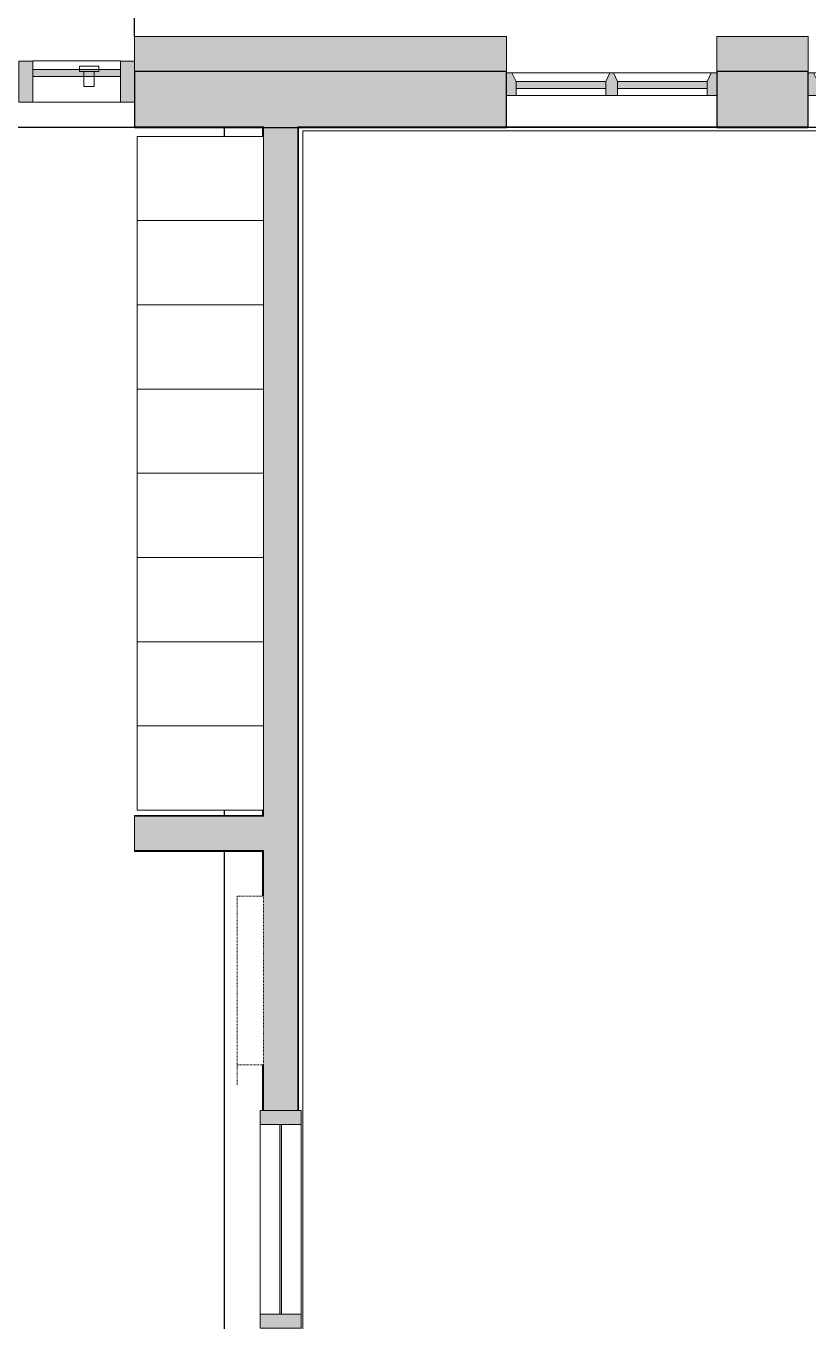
# Model space of a CAD drawing. Header units: inches. Extents: x -3640 to -1418, y -3630 to 137.
# Drawn here: x -2057.4 to -1945.9, y -2794.7 to -2610.1 of the extents above; entities that cross this region are included whole.
import ezdxf

# ---------------------------------------------------------------- set-up
doc = ezdxf.new("R2010")
doc.units = ezdxf.units.IN
doc.header["$MEASUREMENT"] = 0
doc.linetypes.add('Hidden Equipment- BSALS', pattern=[0.0625, 0.03125, -0.03125])
doc.linetypes.add('Hidden Equipment- LTP', pattern=[0.0625, 0.03125, -0.03125])
for name, color, linetype, lineweight in [('A-FLOR', 192, 'Continuous', 13), ('A-GLAZ-CURT', 52, 'Continuous', 13), ('A-GLAZ-CWMG', 51, 'Continuous', 13), ('A-WALL', 113, 'Continuous', 13), ('A-WALL-PATT', 111, 'Continuous', 13), ('E-SERT', 181, 'Continuous', 13), ('I-WALL', 2, 'Continuous', 13), ('L-SITE-WALL', 31, 'Continuous', 13), ('Q-CASE', 31, 'Continuous', 13), ('Q-SPCQ', 91, 'Continuous', 13)]:
    doc.layers.add(name, color=color, linetype=linetype, lineweight=lineweight)

# ---------------------------------------------------------------- blocks, each defined once
blk = doc.blocks.new('15830016-STRUCT_MARTINEZ-MOORE_CENTRAL_v2018_rvt-1-DIMENSION PLAN - LEVEL 1 _567_ - 2__ - CAD')
at = {"layer": 'A-WALL-PATT', "lineweight": 20}
h = blk.add_hatch(color=10, dxfattribs=at)
h.paths.add_polyline_path([(-2637.9, -2624.64), (-2618.9, -2624.64), (-2618.9, -2616.64), (-2671.9, -2616.64), (-2671.9, -2624.64), (-2652.9, -2624.64)], flags=0)
h.paths.add_polyline_path([(-2210.9, -2624.64), (-2197.9, -2624.64), (-2197.9, -2616.64), (-2210.9, -2616.64)], flags=0)
h.paths.add_polyline_path([(-2852.4, -2624.64), (-2839.4, -2624.64), (-2839.4, -2616.64), (-2852.4, -2616.64)], flags=0)
h.paths.add_polyline_path([(-2799.4, -2624.64), (-2744.9, -2624.64), (-2744.9, -2616.64), (-2799.4, -2616.64)], flags=0)
h.paths.add_polyline_path([(-2167.9, -2624.64), (-2114.9, -2624.64), (-2114.9, -2616.64), (-2167.9, -2616.64)], flags=0)
h.paths.add_polyline_path([(-2293.9, -2624.64), (-2240.9, -2624.64), (-2240.9, -2616.64), (-2293.9, -2616.64)], flags=0)
h.paths.add_polyline_path([(-2714.9, -2624.64), (-2701.9, -2624.64), (-2701.9, -2616.64), (-2714.9, -2616.64)], flags=0)
h.paths.add_polyline_path([(-2545.9, -2624.64), (-2492.9, -2624.64), (-2492.9, -2616.64), (-2545.9, -2616.64)], flags=0)
h.paths.add_polyline_path([(-2323.9, -2624.64), (-2323.9, -2616.64), (-2336.9, -2616.64), (-2336.9, -2624.64)], flags=0)
h.paths.add_polyline_path([(-2588.9, -2624.64), (-2575.9, -2624.64), (-2575.9, -2616.64), (-2588.9, -2616.64)], flags=0)
h.paths.add_polyline_path([(-2366.9, -2624.64), (-2366.9, -2616.64), (-2419.9, -2616.64), (-2419.9, -2624.64), (-2376.44, -2624.64)], flags=0)
h.paths.add_polyline_path([(-2041.9, -2624.64), (-1988.9, -2624.64), (-1988.9, -2616.64), (-2041.9, -2616.64)], flags=0)
h.paths.add_polyline_path([(-2462.9, -2624.64), (-2449.9, -2624.64), (-2449.9, -2616.64), (-2462.9, -2616.64)], flags=0)
h.paths.add_polyline_path([(-1956.34, -2624.64), (-1945.9, -2624.64), (-1945.9, -2616.64), (-1958.9, -2616.64), (-1958.9, -2624.64)], flags=0)
h.paths.add_polyline_path([(-1896.9, -2624.64), (-1862.9, -2624.64), (-1862.9, -2616.64), (-1915.9, -2616.64), (-1915.9, -2624.64)], flags=0)
h.paths.add_polyline_path([(-1832.9, -2624.64), (-1819.9, -2624.64), (-1819.9, -2616.64), (-1832.9, -2616.64), (-1832.9, -2620.28)], flags=0)
h.paths.add_polyline_path([(-1789.9, -2624.64), (-1736.59, -2624.64), (-1736.59, -2616.64), (-1789.9, -2616.64)], flags=0)
h.paths.add_polyline_path([(-1694.4, -2624.64), (-1694.4, -2624.64), (-1694.4, -2616.64)], flags=0)
at = {"layer": 'A-FLOR', "color": 253, "lineweight": 25}
for p, q in [((-2029.08, -2625.89), (-2029.08, -2624.64)), ((-2029.08, -2625.89), (-2029.08, -2624.64)), ((-2029.08, -2722.64), (-2029.08, -2721.89)), ((-2029.08, -2722.64), (-2029.08, -2721.89)), ((-2029.08, -2821.58), (-2029.08, -2727.77)), ((-2029.08, -2821.58), (-2029.08, -2727.77))]:
    blk.add_line(p, q, dxfattribs=at)
at = {"layer": 'A-WALL', "color": 253, "lineweight": 25}
for p, q in [((-2041.9, -2611.64), (-2041.9, -2608.64)), ((-2041.9, -2624.64), (-2111.4, -2624.64)), ((-1958.9, -2624.64), (-1988.9, -2624.64)), ((-1915.9, -2624.64), (-1945.9, -2624.64))]:
    blk.add_line(p, q, dxfattribs=at)
at = {"layer": 'L-SITE-WALL', "color": 253, "lineweight": 25}
for p, q in [((-1988.9, -2616.64), (-2041.9, -2616.64)), ((-2041.9, -2616.64), (-2041.9, -2624.64)), ((-1988.9, -2624.64), (-1988.9, -2616.64)), ((-1945.9, -2616.64), (-1958.9, -2616.64)), ((-1958.9, -2616.64), (-1958.9, -2624.64)), ((-1945.9, -2624.64), (-1945.9, -2616.64)), ((-2041.9, -2624.64), (-1988.9, -2624.64)), ((-1958.9, -2624.64), (-1945.9, -2624.64))]:
    blk.add_line(p, q, dxfattribs=at)
blk = doc.blocks.new('SD_Card_Reader-BSALS - Card Reader-2172332-DIMENSION PLAN - LEVEL 1 _567_ - 2__ - CAD')
at = {"layer": 'E-SERT', "color": 53, "lineweight": 9}
for p, q in [((-2840.01, -2951.83), (-2842.76, -2951.83)), ((-2842.76, -2951.83), (-2842.76, -2952.58)), ((-2842.76, -2952.58), (-2840.01, -2952.58)), ((-2842.14, -2954.71), (-2842.14, -2952.58)), ((-2840.64, -2952.58), (-2840.64, -2954.71)), ((-2840.01, -2952.58), (-2840.01, -2951.83)), ((-2840.64, -2954.71), (-2842.14, -2954.71))]:
    blk.add_line(p, q, dxfattribs=at)
blk = doc.blocks.new('15830016-ELEC_BSALS_CENTRAL_v2018_rvt-1-DIMENSION PLAN - LEVEL 1 _567_ - 2__ - CAD')
at = {"color": 250, "lineweight": 9}
blk.add_blockref('SD_Card_Reader-BSALS - Card Reader-2172332-DIMENSION PLAN - LEVEL 1 _567_ - 2__ - CAD', (792.99, 335.94), dxfattribs=at)
blk = doc.blocks.new('System Panel - Winco Glass-383180-DIMENSION PLAN - LEVEL 1 _567_ - 2__ - CAD')
at = {"layer": 'A-GLAZ-CURT', "lineweight": 9}
blk.add_hatch(color=90, dxfattribs=at).paths.add_polyline_path([(6.390625, -1), (6.390625, 0), (-6.390625, 0), (-6.390625, -1)], flags=0)
at = {"layer": 'A-GLAZ-CURT', "lineweight": 20}
for p, q in [((6.390625, 0), (-6.390625, 0)), ((-6.390625, 0), (-6.390625, -1)), ((6.390625, -1), (6.390625, 0)), ((-6.390625, -1), (6.390625, -1))]:
    blk.add_line(p, q, dxfattribs=at)
blk = doc.blocks.new('Rectangular Mullion - Winco Accent Full_Left-383181-DIMENSION PLAN - LEVEL 1 _567_ - 2__ - CAD')
at = {"layer": 'A-GLAZ-CWMG', "lineweight": 9}
blk.add_hatch(color=90, dxfattribs=at).paths.add_polyline_path([(-1.38, 2), (0, 2), (0, -1.25), (-0.79, -1.25), (-1.38, 0)], flags=0)
at = {"layer": 'A-GLAZ-CWMG', "lineweight": 20}
for p, q in [((-1.38, 0), (-1.38, 2)), ((-1.38, 2), (0, 2)), ((0, 2), (0, -1.25)), ((-0.79, -1.25), (-1.38, 0)), ((0, -1.25), (-0.79, -1.25))]:
    blk.add_line(p, q, dxfattribs=at)
blk = doc.blocks.new('Rectangular Mullion - Winco Accent Full_Right-383184-DIMENSION PLAN - LEVEL 1 _567_ - 2__ - CAD')
at = {"layer": 'A-GLAZ-CWMG', "lineweight": 9}
for p, q in [((-2730.16, -2616.83), (-2744.1, -2616.83)), ((-2743.52, -2620.08), (-2744.9, -2620.08)), ((-2730.74, -2620.08), (-2743.52, -2620.08)), ((-2729.9, -2620.08), (-2730.74, -2620.08))]:
    blk.add_line(p, q, dxfattribs=at)
blk = doc.blocks.new('Rectangular Mullion - Winco Accent Full_Right-383189-DIMENSION PLAN - LEVEL 1 _567_ - 2__ - CAD')
at = {"layer": 'A-GLAZ-CWMG', "lineweight": 9}
blk.add_hatch(color=90, dxfattribs=at).paths.add_polyline_path([(-1.38, 2), (-1.38, 0), (-0.79, -1.25), (0, -1.25), (0, 2)], flags=0)
at = {"layer": 'A-GLAZ-CWMG', "lineweight": 20}
for p, q in [((0, 2), (-1.38, 2)), ((-1.38, 2), (-1.38, 0)), ((0, -1.25), (0, 2)), ((-1.38, 0), (-0.79, -1.25)), ((-0.79, -1.25), (0, -1.25))]:
    blk.add_line(p, q, dxfattribs=at)
blk = doc.blocks.new('Rectangular Mullion - Winco Accent Full_Right-V5-DIMENSION PLAN - LEVEL 1 _567_ - 2__ - CAD')
at = {"layer": 'A-GLAZ-CWMG', "lineweight": 9}
for p, q in [((-2435.16, -2616.83), (-2449.1, -2616.83)), ((-2449.32, -2620.08), (-2449.9, -2620.08)), ((-2448.52, -2620.08), (-2449.32, -2620.08)), ((-2435.74, -2620.08), (-2448.52, -2620.08)), ((-2434.9, -2620.08), (-2435.74, -2620.08))]:
    blk.add_line(p, q, dxfattribs=at)
blk = doc.blocks.new('System Panel - Glazed-383224-DIMENSION PLAN - LEVEL 1 _567_ - 2__ - CAD')
at = {"layer": 'A-GLAZ-CURT', "lineweight": 9}
blk.add_hatch(color=90, dxfattribs=at).paths.add_polyline_path([(6.25, 0.75), (6.25, 1.75), (-6.25, 1.75), (-6.25, 0.75)], flags=0)
at = {"layer": 'A-GLAZ-CURT', "lineweight": 20}
for p, q in [((6.25, 1.75), (-6.25, 1.75)), ((-6.25, 1.75), (-6.25, 0.75)), ((-6.25, 0.75), (6.25, 0.75)), ((6.25, 0.75), (6.25, 1.75))]:
    blk.add_line(p, q, dxfattribs=at)
blk = doc.blocks.new('Rectangular Mullion - 2 x 6 interior mullion-383230-DIMENSION PLAN - LEVEL 1 _567_ - 2__ - CAD')
at = {"layer": 'A-GLAZ-CWMG', "lineweight": 9}
blk.add_hatch(color=90, dxfattribs=at).paths.add_polyline_path([(0, 2.9375), (0, -2.9375), (-2, -2.9375), (-2, 2.9375)], flags=0)
at = {"layer": 'A-GLAZ-CWMG', "lineweight": 20}
for p, q in [((-2, 2.9375), (0, 2.9375)), ((-2, -2.9375), (-2, 2.9375)), ((0, 2.9375), (0, -2.9375)), ((0, -2.9375), (-2, -2.9375))]:
    blk.add_line(p, q, dxfattribs=at)
blk = doc.blocks.new('Rectangular Mullion - 4 x 6 interior mullion-383236-DIMENSION PLAN - LEVEL 1 _567_ - 2__ - CAD')
at = {"layer": 'A-GLAZ-CWMG', "lineweight": 9}
for p, q in [((-2043.9, -2615.14), (-2056.4, -2615.14)), ((-2043.9, -2621.02), (-2056.4, -2621.02))]:
    blk.add_line(p, q, dxfattribs=at)
blk = doc.blocks.new('Rectangular Mullion - 2 x 6 interior mullion-383238-DIMENSION PLAN - LEVEL 1 _567_ - 2__ - CAD')
at = {"layer": 'A-GLAZ-CWMG', "lineweight": 9}
blk.add_hatch(color=90, dxfattribs=at).paths.add_polyline_path([(1, 2.9375), (1, -2.9375), (-1, -2.9375), (-1, 2.9375)], flags=0)
at = {"layer": 'A-GLAZ-CWMG', "lineweight": 20}
for p, q in [((-1, 2.9375), (1, 2.9375)), ((-1, -2.9375), (-1, 2.9375)), ((1, 2.9375), (1, -2.9375)), ((1, -2.9375), (-1, -2.9375))]:
    blk.add_line(p, q, dxfattribs=at)
blk = doc.blocks.new('Basic Wall _ B3-4 7_8_-BSALS - ___-3567773-DIMENSION PLAN - LEVEL 1 _567_ - 2__ - CAD')
at = {"layer": 'I-WALL', "lineweight": 20}
blk.add_line((-2018.52, -2624.64), (-2018.52, -2764.7), dxfattribs=at)
blk = doc.blocks.new('Basic Wall _ B3-4 7_8_-BSALS - ___-3567772-DIMENSION PLAN - LEVEL 1 _567_ - 2__ - CAD')
at = {"layer": 'I-WALL', "lineweight": 20}
for p, q in [((-2023.65, -2624.64), (-2023.65, -2625.89)), ((-2023.65, -2721.89), (-2023.65, -2722.64)), ((-2023.65, -2727.77), (-2023.65, -2734.17)), ((-2023.65, -2758.17), (-2023.65, -2764.7))]:
    blk.add_line(p, q, dxfattribs=at)
blk = doc.blocks.new('Rectangular Mullion - Winco Accent Full_Right-V20-DIMENSION PLAN - LEVEL 1 _567_ - 2__ - CAD')
at = {"layer": 'A-GLAZ-CWMG', "lineweight": 9}
for p, q in [((-2211.69, -2616.83), (-2225.63, -2616.83)), ((-2225.05, -2620.08), (-2225.9, -2620.08)), ((-2212.27, -2620.08), (-2225.05, -2620.08)), ((-2210.9, -2620.08), (-2212.27, -2620.08))]:
    blk.add_line(p, q, dxfattribs=at)
blk = doc.blocks.new('Rectangular Mullion - Winco Accent Full-384202-DIMENSION PLAN - LEVEL 1 _567_ - 2__ - CAD')
at = {"layer": 'A-GLAZ-CWMG', "lineweight": 9}
blk.add_hatch(color=90, dxfattribs=at).paths.add_polyline_path([(0.84, 2), (0.84, 0), (0.26, -1.25), (-0.26, -1.25), (-0.84, 0), (-0.84, 2)], flags=0)
at = {"layer": 'A-GLAZ-CWMG', "lineweight": 20}
for p, q in [((-0.84, 2), (0.84, 2)), ((-0.84, 0), (-0.84, 2)), ((0.84, 2), (0.84, 0)), ((-0.26, -1.25), (-0.84, 0)), ((0.84, 0), (0.26, -1.25)), ((0.26, -1.25), (-0.26, -1.25))]:
    blk.add_line(p, q, dxfattribs=at)
blk = doc.blocks.new('Equip-Locker-DoubleTier-BSALS1 - 1_x1_6x6_ 2-235620-DIMENSION PLAN - LEVEL 1 _567_ - 2__ - CAD')
at = {"layer": 'Q-SPCQ', "lineweight": 20}
for p, q in [((0, 0), (0, -18)), ((12, 0), (0, 0)), ((12, -18), (12, 0)), ((0, -18), (12, -18))]:
    blk.add_line(p, q, dxfattribs=at)
blk = doc.blocks.new('TV LCD 32 PDI CV3200P - LTP - DISPLAY _VERT_-235779-DIMENSION PLAN - LEVEL 1 _567_ - 2__ - CAD')
at = {"layer": 'Q-SPCQ', "linetype": 'Hidden Equipment- LTP', "lineweight": 20}
for p, q in [((-24, 0), (-24, -3.75)), ((0, 0), (-24, 0)), ((0, 0), (-24, 0)), ((-24, 0), (-24, -3.75)), ((0, -3.75), (0, 0)), ((0, -3.75), (0, 0)), ((-24, -3.75), (0, -3.75)), ((-24, -3.75), (0, -3.75)), ((0, -3.75), (2.92, -3.75)), ((0.52, -3.75), (0, -3.75)), ((0, -3.75), (0.52, -3.75))]:
    blk.add_line(p, q, dxfattribs=at)
blk = doc.blocks.new('Basic Wall _ B3-4 7_8_-BSALS - ___-3567799-DIMENSION PLAN - LEVEL 1 _567_ - 2__ - CAD')
at = {"layer": 'I-WALL', "lineweight": 20}
for p, q in [((-2041.9, -2722.77), (-2041.9, -2722.64)), ((-2041.9, -2722.64), (-2023.65, -2722.64))]:
    blk.add_line(p, q, dxfattribs=at)
blk = doc.blocks.new('Basic Wall _ B3-4 7_8_-BSALS - ___-3567798-DIMENSION PLAN - LEVEL 1 _567_ - 2__ - CAD')
at = {"layer": 'I-WALL', "lineweight": 20}
for q in [(-2041.9, -2727.64), (-2023.65, -2727.77)]:
    blk.add_line((-2041.9, -2727.77), q, dxfattribs=at)
blk = doc.blocks.new('Casework 94 - Casework 20-552520-DIMENSION PLAN - LEVEL 1 _567_ - 2__ - CAD')
at = {"layer": 'Q-CASE', "lineweight": 20}
for p, q in [((-2770.19, -3432.64), (-2768.82, -3432.64)), ((-2756.03, -3432.64), (-2768.82, -3432.64)), ((-2768.82, -3432.64), (-2756.03, -3432.64)), ((-2756.03, -3432.64), (-2754.35, -3432.64)), ((-2741.57, -3432.64), (-2754.35, -3432.64)), ((-2754.35, -3432.64), (-2741.57, -3432.64)), ((-2741.57, -3432.64), (-2740.19, -3432.64)), ((-2770.19, -3437.08), (-2740.19, -3437.08)), ((-2740.19, -3437.08), (-2770.19, -3437.08))]:
    blk.add_line(p, q, dxfattribs=at)
blk = doc.blocks.new('System Panel - interior glazed panels-383813-DIMENSION PLAN - LEVEL 1 _567_ - 2__ - CAD')
at = {"layer": 'A-GLAZ-CURT', "lineweight": 9}
blk.add_hatch(color=90, dxfattribs=at).paths.add_polyline_path([(-13.5, -0.125), (13.5, -0.125), (13.5, 0.125), (-13.5, 0.125)], flags=0)
at = {"layer": 'A-GLAZ-CURT', "lineweight": 20}
for p, q in [((13.5, 0.125), (-13.5, 0.125)), ((-13.5, 0.125), (-13.5, -0.125)), ((13.5, -0.125), (13.5, 0.125)), ((-13.5, -0.125), (13.5, -0.125))]:
    blk.add_line(p, q, dxfattribs=at)
blk = doc.blocks.new('Rectangular Mullion - 6 x 6 interior mullion-383816-DIMENSION PLAN - LEVEL 1 _567_ - 2__ - CAD')
at = {"layer": 'A-GLAZ-CWMG', "lineweight": 9}
for p, q in [((-2024.02, -2793.7), (-2024.02, -2766.7)), ((-2018.15, -2766.7), (-2018.15, -2793.7))]:
    blk.add_line(p, q, dxfattribs=at)
blk = doc.blocks.new('Rectangular Mullion - 2 x 6 interior mullion-383792-DIMENSION PLAN - LEVEL 1 _567_ - 2__ - CAD')
at = {"layer": 'A-GLAZ-CWMG', "lineweight": 9}
blk.add_hatch(color=90, dxfattribs=at).paths.add_polyline_path([(-1, -2.9375), (-1, 2.9375), (1, 2.9375), (1, -2.9375)], flags=0)
at = {"layer": 'A-GLAZ-CWMG', "lineweight": 20}
for p, q in [((-1, 2.9375), (1, 2.9375)), ((-1, -2.9375), (-1, 2.9375)), ((1, 2.9375), (1, -2.9375)), ((1, -2.9375), (-1, -2.9375))]:
    blk.add_line(p, q, dxfattribs=at)
blk = doc.blocks.new('Rectangular Mullion - 2 x 6 interior mullion-383796-DIMENSION PLAN - LEVEL 1 _567_ - 2__ - CAD')
at = {"layer": 'A-GLAZ-CWMG', "lineweight": 9}
blk.add_hatch(color=90, dxfattribs=at).paths.add_polyline_path([(-2, -2.9375), (-2, 2.9375), (0, 2.9375), (0, -2.9375)], flags=0)
at = {"layer": 'A-GLAZ-CWMG', "lineweight": 20}
for p, q in [((-2, 2.9375), (0, 2.9375)), ((-2, -2.9375), (-2, 2.9375)), ((0, 2.9375), (0, -2.9375)), ((0, -2.9375), (-2, -2.9375))]:
    blk.add_line(p, q, dxfattribs=at)

msp = doc.modelspace()

# ---------------------------------------------------------------- block references
at = {"lineweight": 5}
msp.add_blockref('15830016-STRUCT_MARTINEZ-MOORE_CENTRAL_v2018_rvt-1-DIMENSION PLAN - LEVEL 1 _567_ - 2__ - CAD', (0, 0), dxfattribs=at)

# ---------------------------------------------------------------- next in the draw order: hatches: boundary and pattern name
at = {"layer": 'A-WALL-PATT', "lineweight": 20}
h = msp.add_hatch(color=10, dxfattribs=at)
h.paths.add_polyline_path([(-2839.4, -2624.52), (-2839.4, -2611.64), (-2865.27, -2611.64), (-2865.27, -2624.52)], flags=0)
h.paths.add_polyline_path([(-2626.27, -2624.52), (-2618.9, -2624.52), (-2618.9, -2611.64), (-2671.9, -2611.64), (-2671.9, -2624.52), (-2633.52, -2624.52)], flags=0)
h.paths.add_polyline_path([(-2545.9, -2624.52), (-2492.9, -2624.52), (-2492.9, -2611.64), (-2545.9, -2611.64)], flags=0)
h.paths.add_polyline_path([(-1769.9, -2624.52), (-1769.9, -2611.64), (-1789.9, -2611.64), (-1789.9, -2624.52)], flags=0)
h.paths.add_polyline_path([(-2588.9, -2624.52), (-2575.9, -2624.52), (-2575.9, -2611.64), (-2588.9, -2611.64)], flags=0)
h.paths.add_polyline_path([(-2701.9, -2624.52), (-2701.9, -2611.64), (-2714.9, -2611.64), (-2714.9, -2624.52)], flags=0)
h.paths.add_polyline_path([(-1819.9, -2624.52), (-1819.9, -2611.64), (-1832.9, -2611.64), (-1832.9, -2624.52)], flags=0)
h.paths.add_polyline_path([(-2462.9, -2624.52), (-2449.9, -2624.52), (-2449.9, -2611.64), (-2462.9, -2611.64)], flags=0)
h.paths.add_polyline_path([(-1879.96, -2624.52), (-1862.9, -2624.52), (-1862.9, -2611.64), (-1915.9, -2611.64), (-1915.9, -2624.52)], flags=0)
h.paths.add_polyline_path([(-2744.9, -2624.52), (-2744.9, -2611.64), (-2799.4, -2611.64), (-2799.4, -2624.52), (-2758.35, -2624.52)], flags=0)
h.paths.add_polyline_path([(-2419.9, -2624.52), (-2366.9, -2624.52), (-2366.9, -2611.64), (-2419.9, -2611.64)], flags=0)
h.paths.add_polyline_path([(-1956.34, -2624.52), (-1945.9, -2624.52), (-1945.9, -2611.64), (-1958.9, -2611.64), (-1958.9, -2624.52)], flags=0)
h.paths.add_polyline_path([(-1988.9, -2624.52), (-1988.9, -2611.64), (-2041.9, -2611.64), (-2041.9, -2624.52), (-1994.53, -2624.52)], flags=0)
h.paths.add_polyline_path([(-2336.9, -2624.52), (-2323.9, -2624.52), (-2323.9, -2611.64), (-2336.9, -2611.64)], flags=0)
h.paths.add_polyline_path([(-2147.3, -2624.52), (-2114.9, -2624.52), (-2114.9, -2611.64), (-2167.9, -2611.64), (-2167.9, -2624.52)], flags=0)
h.paths.add_polyline_path([(-2197.9, -2624.52), (-2197.9, -2611.64), (-2210.9, -2611.64), (-2210.9, -2624.52)], flags=0)
h.paths.add_polyline_path([(-2293.9, -2624.52), (-2240.9, -2624.52), (-2240.9, -2611.64), (-2293.9, -2611.64)], flags=0)
at = {"layer": 'A-WALL-PATT', "lineweight": 5}
for points in [[(-2023.52, -2764.7), (-2018.65, -2764.7), (-2018.65, -2624.52), (-2023.52, -2624.52), (-2023.52, -2758.17)], [(-2023.52, -2727.64), (-2023.52, -2722.77), (-2041.9, -2722.77), (-2041.9, -2727.64)]]:
    msp.add_hatch(color=50, dxfattribs=at).paths.add_polyline_path(points, flags=0)

# ---------------------------------------------------------------- next in the draw order: linework, layer by layer
at = {"layer": 'A-FLOR', "lineweight": 20}
for p, q in [((-1896.9, -2625.08), (-2017.9, -2625.08)), ((-2017.9, -2625.08), (-2017.9, -2824.58))]:
    msp.add_line(p, q, dxfattribs=at)
at = {"layer": 'A-WALL', "lineweight": 20}
for p, q in [((-1988.9, -2611.64), (-2041.9, -2611.64)), ((-2041.9, -2611.64), (-2041.9, -2624.52)), ((-1988.9, -2624.52), (-1988.9, -2611.64)), ((-1945.9, -2611.64), (-1958.9, -2611.64)), ((-1958.9, -2611.64), (-1958.9, -2624.52)), ((-1945.9, -2624.52), (-1945.9, -2611.64)), ((-2041.9, -2624.52), (-2023.52, -2624.52)), ((-2018.65, -2624.52), (-1988.9, -2624.52)), ((-1958.9, -2624.52), (-1945.9, -2624.52))]:
    msp.add_line(p, q, dxfattribs=at)
at = {"layer": 'I-WALL', "lineweight": 20}
for p, q in [((-2023.52, -2624.52), (-2023.52, -2625.89)), ((-2018.65, -2764.7), (-2018.65, -2624.52)), ((-2023.52, -2721.89), (-2023.52, -2722.77)), ((-2023.52, -2722.77), (-2041.9, -2722.77)), ((-2041.9, -2722.77), (-2041.9, -2727.64)), ((-2041.9, -2727.64), (-2023.52, -2727.64)), ((-2023.52, -2727.64), (-2023.52, -2734.17)), ((-2023.52, -2758.17), (-2023.52, -2764.7)), ((-2023.52, -2764.7), (-2018.65, -2764.7))]:
    msp.add_line(p, q, dxfattribs=at)

# ---------------------------------------------------------------- next in the draw order: block references
at = {"lineweight": 5}
msp.add_blockref('15830016-ELEC_BSALS_CENTRAL_v2018_rvt-1-DIMENSION PLAN - LEVEL 1 _567_ - 2__ - CAD', (0, 0), dxfattribs=at)
at = {"layer": 'A-GLAZ-CURT', "lineweight": 9}
for name, p in [('System Panel - Glazed-383224-DIMENSION PLAN - LEVEL 1 _567_ - 2__ - CAD', (-2050.15, -2618.08)), ('System Panel - Winco Glass-383180-DIMENSION PLAN - LEVEL 1 _567_ - 2__ - CAD', (-1981.13, -2618.08)), ('System Panel - Winco Glass-383180-DIMENSION PLAN - LEVEL 1 _567_ - 2__ - CAD', (-1966.66, -2618.08))]:
    msp.add_blockref(name, p, dxfattribs=at)
at = {"layer": 'A-GLAZ-CURT', "lineweight": 9, "rotation": 89.9999999999974}
msp.add_blockref('System Panel - interior glazed panels-383813-DIMENSION PLAN - LEVEL 1 _567_ - 2__ - CAD', (-2021.08, -2780.2), dxfattribs=at)
at = {"layer": 'A-GLAZ-CWMG', "lineweight": 9, "extrusion": (0, 0, -1)}
for name, p, rotation in [('Rectangular Mullion - 2 x 6 interior mullion-383238-DIMENSION PLAN - LEVEL 1 _567_ - 2__ - CAD', (2057.4, -2618.08), 180), ('Rectangular Mullion - 2 x 6 interior mullion-383230-DIMENSION PLAN - LEVEL 1 _567_ - 2__ - CAD', (2041.9, -2618.08), 180), ('Rectangular Mullion - Winco Accent Full-384202-DIMENSION PLAN - LEVEL 1 _567_ - 2__ - CAD', (1973.9, -2618.08), 180), ('Rectangular Mullion - Winco Accent Full_Left-383181-DIMENSION PLAN - LEVEL 1 _567_ - 2__ - CAD', (1958.9, -2618.08), 180), ('Rectangular Mullion - 2 x 6 interior mullion-383796-DIMENSION PLAN - LEVEL 1 _567_ - 2__ - CAD', (2021.08, -2764.7), 90.00000000000263), ('Rectangular Mullion - 2 x 6 interior mullion-383792-DIMENSION PLAN - LEVEL 1 _567_ - 2__ - CAD', (2021.08, -2794.7), 90.00000000000263)]:
    msp.add_blockref(name, p, dxfattribs=dict(at, rotation=rotation))
at = {"layer": 'A-GLAZ-CWMG', "lineweight": 9}
for name, p in [('Rectangular Mullion - 4 x 6 interior mullion-383236-DIMENSION PLAN - LEVEL 1 _567_ - 2__ - CAD', (0, 0)), ('Rectangular Mullion - Winco Accent Full_Right-383184-DIMENSION PLAN - LEVEL 1 _567_ - 2__ - CAD', (756, 0)), ('Rectangular Mullion - Winco Accent Full_Right-V20-DIMENSION PLAN - LEVEL 1 _567_ - 2__ - CAD', (252, 0)), ('Rectangular Mullion - Winco Accent Full_Right-V5-DIMENSION PLAN - LEVEL 1 _567_ - 2__ - CAD', (504, 0)), ('Rectangular Mullion - 6 x 6 interior mullion-383816-DIMENSION PLAN - LEVEL 1 _567_ - 2__ - CAD', (0, 0))]:
    msp.add_blockref(name, p, dxfattribs=at)
at = {"layer": 'A-GLAZ-CWMG', "lineweight": 9, "rotation": 180}
for p in [(-1988.9, -2618.08), (-1945.9, -2618.08)]:
    msp.add_blockref('Rectangular Mullion - Winco Accent Full_Right-383189-DIMENSION PLAN - LEVEL 1 _567_ - 2__ - CAD', p, dxfattribs=at)
at = {"layer": 'I-WALL', "lineweight": 20}
for name in ['Basic Wall _ B3-4 7_8_-BSALS - ___-3567772-DIMENSION PLAN - LEVEL 1 _567_ - 2__ - CAD', 'Basic Wall _ B3-4 7_8_-BSALS - ___-3567773-DIMENSION PLAN - LEVEL 1 _567_ - 2__ - CAD', 'Basic Wall _ B3-4 7_8_-BSALS - ___-3567799-DIMENSION PLAN - LEVEL 1 _567_ - 2__ - CAD', 'Basic Wall _ B3-4 7_8_-BSALS - ___-3567798-DIMENSION PLAN - LEVEL 1 _567_ - 2__ - CAD']:
    msp.add_blockref(name, (0, 0), dxfattribs=at)
at = {"layer": 'Q-CASE', "lineweight": 20}
msp.add_blockref('Casework 94 - Casework 20-552520-DIMENSION PLAN - LEVEL 1 _567_ - 2__ - CAD', (781.3, 812.56), dxfattribs=at)
at = {"layer": 'Q-SPCQ', "linetype": 'Hidden Equipment- BSALS', "lineweight": 20}
for name, p, rotation in [('Equip-Locker-DoubleTier-BSALS1 - 1_x1_6x6_ 2-235620-DIMENSION PLAN - LEVEL 1 _567_ - 2__ - CAD', (-2023.52, -2625.89), 270.0000000000001), ('Equip-Locker-DoubleTier-BSALS1 - 1_x1_6x6_ 2-235620-DIMENSION PLAN - LEVEL 1 _567_ - 2__ - CAD', (-2023.52, -2637.89), 270.0000000000001), ('Equip-Locker-DoubleTier-BSALS1 - 1_x1_6x6_ 2-235620-DIMENSION PLAN - LEVEL 1 _567_ - 2__ - CAD', (-2023.52, -2649.89), 270.0000000000001), ('Equip-Locker-DoubleTier-BSALS1 - 1_x1_6x6_ 2-235620-DIMENSION PLAN - LEVEL 1 _567_ - 2__ - CAD', (-2023.52, -2661.89), 270.0000000000001), ('Equip-Locker-DoubleTier-BSALS1 - 1_x1_6x6_ 2-235620-DIMENSION PLAN - LEVEL 1 _567_ - 2__ - CAD', (-2023.52, -2673.89), 270.0000000000001), ('Equip-Locker-DoubleTier-BSALS1 - 1_x1_6x6_ 2-235620-DIMENSION PLAN - LEVEL 1 _567_ - 2__ - CAD', (-2023.52, -2685.89), 270.0000000000001), ('Equip-Locker-DoubleTier-BSALS1 - 1_x1_6x6_ 2-235620-DIMENSION PLAN - LEVEL 1 _567_ - 2__ - CAD', (-2023.52, -2697.89), 270.0000000000001), ('Equip-Locker-DoubleTier-BSALS1 - 1_x1_6x6_ 2-235620-DIMENSION PLAN - LEVEL 1 _567_ - 2__ - CAD', (-2023.52, -2709.89), 270.0000000000001), ('TV LCD 32 PDI CV3200P - LTP - DISPLAY _VERT_-235779-DIMENSION PLAN - LEVEL 1 _567_ - 2__ - CAD', (-2023.52, -2758.17), 269.9999999999997)]:
    msp.add_blockref(name, p, dxfattribs=dict(at, rotation=rotation))

doc.saveas('drawing.dxf')
